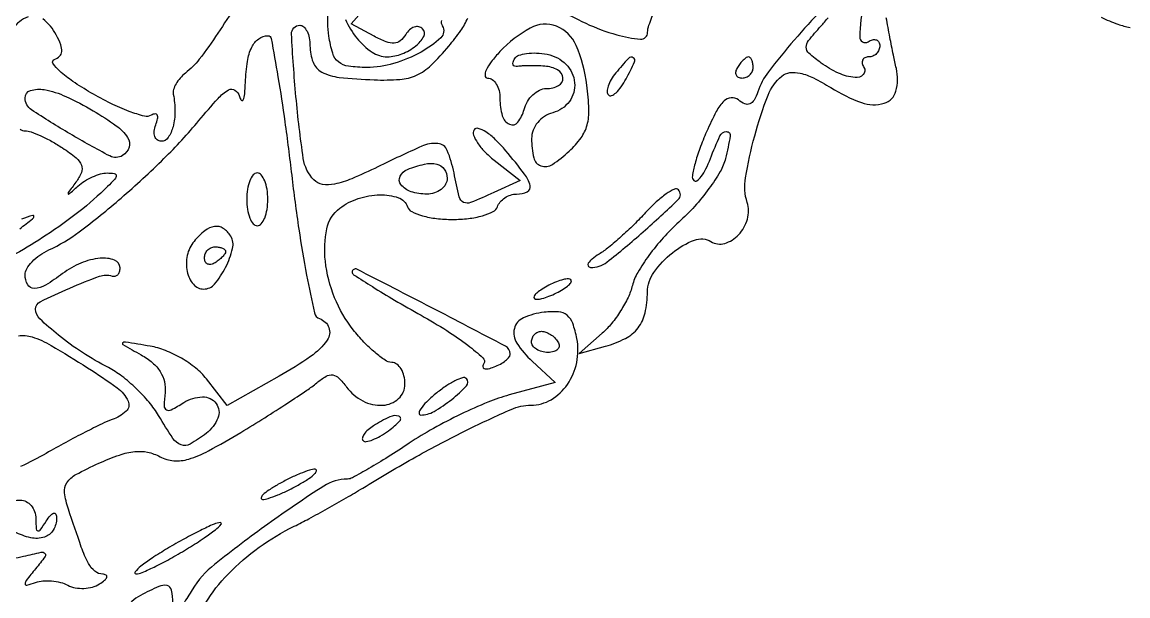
# Model space of a CAD drawing. Extents: x 50 to 925, y 21 to 441.
# Drawn here: x 306.7 to 411.5, y 202.9 to 257.3 of the extents above; entities that cross this region are included whole.
import ezdxf

# ---------------------------------------------------------------- set-up
doc = ezdxf.new("R2010")
doc.units = 0

msp = doc.modelspace()

# ---------------------------------------------------------------- linework, layer by layer
for points in [[(452.57679, 225.095507, -0.000001), (449.993678, 222.798179)], [(444.758148, 218.141907, -0.000001), (443, 216.578295, -0.004631)], [(337.36268, 257.548403, 0.068141), (338.44896, 255.773193, 0.071491), (339.892959, 254.447128, 0.154487), (341.321429, 254.015313, 0.089444), (342.719011, 254.286133, 0.075236), (344.02956, 255.036518, 0.104151), (344.776983, 255.936518, 0.328864), (344.666667, 256.666667, 0.151058), (344.306745, 256.856591, 0.130062), (343.878611, 256.825293, 0.103096), (343.443591, 256.566235, 0.068769), (343.072801, 256.117794, -0.083615), (342.556543, 255.529669, -0.158911), (341.975121, 255.305258, -0.108484), (341.212887, 255.430581, -0.028087), (340.077714, 255.958408), (337.901081, 257.123307), (340.854771, 260.487374, 0.029059)], [(326.945605, 258.846577, -0.008249), (325.269055, 256.245737, -0.016246), (323.505312, 253.783381, -0.063966), (322.193154, 252.461793, 0.04763), (321.696731, 251.99335, 0.049822), (321.306294, 251.446033, 0.05513), (321.071287, 250.905225, 0.12409), (321.047823, 250.461793, -0.048099), (321.206406, 248.847638, -0.063855), (321.021584, 247.385389, -0.084867), (320.557844, 246.354134, -0.249724), (319.893011, 246, -0.164546), (319.520959, 246.125847, -0.151163), (319.286139, 246.455882, -0.10915), (319.235294, 246.958032, -0.062551), (319.381557, 247.551938, 0.035174), (319.562658, 248.145604, 0.165389), (319.526845, 248.495347, 0.33544), (319.318704, 248.607346, 0.100319), (318.958643, 248.47444, -0.206411), (318.305786, 248.378127, -0.023759), (316.859864, 248.838342, -0.025489), (315.117068, 249.588827, -0.018128), (313.244024, 250.597144, -0.016738), (311.52621, 251.682672, -0.035063), (310.285165, 252.660114, -0.059365), (309.644873, 253.39759, -0.497141), (309.765936, 253.755312, 0.114459), (310.261908, 254.059175, 0.17972), (310.471341, 254.506883, 0.111907), (310.379654, 255.152926, 0.031893), (309.956827, 256.08067, 0.106173), (308.676064, 257.592171, 0.258909)], [(386.466554, 259.12913, 0.041755), (386.099057, 255.889271, 0.597344), (386.890721, 255.432462, -0.072427), (387.31512, 255.616401, -0.148351), (387.674149, 255.605561, -0.188742), (387.911235, 255.406744, -0.125622), (388, 255.059017, -0.099038), (387.919152, 254.654856, -0.097945), (387.688914, 254.311086, -0.097945), (387.345144, 254.080848, -0.099038), (386.940983, 254, 0.108972), (386.586039, 253.921712, 0.182303), (386.3746, 253.70625, 0.161196), (386.343488, 253.3821, 0.082592), (386.5, 253, -0.344355), (386.425172, 252.32063, -0.228545), (385.652242, 252.039845, -0.080783), (384.084035, 252.460615, -0.052051), (382.454405, 253.409681, -0.022358), (381.290358, 254.343481, -0.213059), (381.030786, 254.909216, -0.174086), (381.251746, 255.545185, -0.014115), (382.418263, 256.909681, 0.016588), (383.097768, 257.712516, 0.035008)], [(307.27994, 257.802603, 0.158793), (305.822715, 256.643245, 0.042095)], [(346.453564, 257.455998, 0.197502), (346.53934, 256.936346, -0.356751), (346.389894, 255.808836, -0.06266), (344.528539, 254.455937, -0.053864), (341.922506, 253.367217, -0.072151), (339.390993, 253, -0.032099), (337.641314, 253.112442, -0.141544), (336.703138, 253.519725, -0.148281), (336.150586, 254.352904, -0.036377), (335.790106, 255.976739, -0.029327), (335.682446, 257.209794, -0.028901), (335.718924, 258.453081, -0.030182)], [(357.25, 258.780542, 0.033853), (360.145869, 257.18112, 0.04046), (363.066666, 256.094836, 0.049715), (365.333029, 255.692165, 0.436798), (366, 256.309976, -0.087317), (366.124886, 257.019655, -0.01094), (366.692208, 258.481207, -0.012601)], [(382.549561, 258.529276, 0.01047), (379.895994, 255.596254, 0.015614), (377.440252, 252.579577, 0.081886), (376.439629, 250.69735, -0.045569), (376.089427, 249.905264, -0.16764), (375.687538, 249.544706, -0.204767), (375.203607, 249.547076, -0.071089), (374.596313, 249.920068, 0.195521), (373.913559, 250.136181, 0.178115), (373.240031, 249.825535, 0.075934), (372.504135, 248.825797, 0.016864), (371.579189, 246.907273, 0.01602), (370.938177, 245.318433, 0.023793), (370.489301, 243.88693, 0.020764), (370.235584, 242.723747, 0.244355), (370.3708, 242.295867, 0.367284), (370.664378, 242.271911, 0.074212), (371.070351, 242.666128, 0.047304), (371.521475, 243.389863, 0.02489), (371.947271, 244.361312, -0.016824), (372.854911, 246.526376, -0.291383), (373.469866, 246.923256, -0.465532), (373.824385, 246.50699, -0.019996), (373.37801, 244.369974, -0.071535), (372.868889, 243.12692, -0.02528), (371.808337, 241.51559, -0.024488), (370.447774, 239.838677, -0.02638), (368.961386, 238.34615, 0.026178), (367.475404, 236.855232, 0.024404), (366.116049, 235.183142, 0.025188), (365.056921, 233.578617, 0.071914), (364.550259, 232.344224, -0.049779), (364.140653, 231.205803, -0.029307), (363.442336, 229.937968, -0.02909), (362.5874, 228.740969, -0.043566), (361.69783, 227.815192), (359.5, 225.894288), (362, 226.581925, 0.052102), (363.887869, 227.319655, 0.109225), (365.09299, 228.322879, 0.110076), (365.757307, 229.735029, 0.053443), (365.984687, 231.726947, -0.154166), (366.582856, 233.576472, -0.070439), (368.348982, 235.437012, -0.074325), (370.439376, 236.640571, -0.236149), (371.999829, 236.500106, 0.213037), (373.299598, 236.325183, 0.135391), (374.618713, 237.143347, 0.117711), (375.456228, 238.633132, 0.147334), (375.43292, 240.211351, -0.118817), (375.268216, 242.533556, -0.025466), (376.14277, 246.507126, -0.025024), (377.410267, 250.362923, -0.128307), (378.713053, 252.176818, -0.142077), (379.478863, 252.510081, -0.089884), (380.458394, 252.459989, -0.058737), (381.718666, 252.003207, -0.022132), (383.359019, 251.087131, 0.050905), (386.267593, 249.675478, 0.159547), (388.411693, 249.603187, 0.262273), (389.534771, 250.749681, 0.123522), (389.569661, 252.891354, -0.007197), (389.291688, 254.163558, -0.00305), (388.953915, 255.877115, -0.003017), (388.615442, 257.711242, -0.003944)], [(304.746003, 206.582524, 0.100405), (306.864422, 206.67554, -0.006843), (308.523411, 207.064563, -0.260127), (308.877785, 206.957914, -0.369227), (308.897255, 206.644752, -0.01043), (308, 205.503252, 0.005559), (307.114442, 204.398946, 0.167744), (307, 204.067422, 0.493325), (307.162378, 203.9429, 0.018947), (308, 204.202251, -0.06589), (308.687781, 204.346379, -0.040618), (309.515828, 204.341234, -0.040114), (310.348896, 204.200299, -0.056354), (311.053882, 203.934648, 0.0741), (311.755442, 203.698242, 0.054306), (312.576108, 203.641866, 0.054524), (313.385632, 203.763268, 0.076724), (314.053882, 204.054463, 0.032955), (314.540877, 204.409523, 0.138524), (314.743153, 204.705423, 0.355097), (314.670335, 204.900012, 0.129921), (314.366631, 204.984687, -0.169122), (313.617331, 205.257001, -0.100431), (313.008265, 205.999567, -0.037432), (312.33027, 207.551302, -0.00433), (311.104141, 211.149272, -0.046129), (310.743405, 212.706848, -0.182516), (310.959625, 213.648688, -0.1239), (311.812821, 214.423882, -0.016841), (313.995089, 215.497786, -0.021445), (315.94211, 216.277145, -0.058023), (317.391515, 216.604234, -0.078235), (318.606903, 216.543273, -0.071403), (319.786588, 216.114215, 0.104792), (321.090448, 215.735647, 0.091877), (322.502594, 215.890879, 0.051094), (324.389474, 216.677156, 0.011272), (327.437092, 218.419956, 0.004236), (329.707057, 219.813197, 0.004706), (331.8743, 221.197347, 0.004367), (333.700574, 222.410939, 0.024374), (334.640384, 223.116508, -0.040601), (335.52638, 223.737815, -0.169699), (336.156044, 223.861666, -0.163687), (336.739595, 223.567822, -0.037129), (337.468455, 222.712253, 0.116814), (339.008306, 221.397117, 0.132327), (340.903444, 220.990899, 0.174826), (342.393867, 221.617748, 0.209621), (343, 223, 0.060319), (342.906902, 223.768904, 0.076505), (342.632812, 224.428753, 0.092539), (342.227, 224.881341, 0.153962), (341.75, 225.055329, -0.137676), (341.117962, 225.263284, -0.027671), (340.163368, 225.984204, -0.027312), (339.113015, 226.976071, -0.022553), (338.104018, 228.139761, -0.071104), (336.33149, 231.184134, -0.068629), (335.455496, 234.640187, -0.078912), (335.598294, 237.722089, -0.181189), (336.817976, 239.657659, -0.084239), (338.57719, 240.577864, -0.073048), (340.631942, 240.926392, -0.08688), (342.374701, 240.660966, -0.235352), (343.233333, 239.8, 0.202022), (343.640073, 239.336652, 0.044409), (344.651667, 238.9525, 0.039502), (345.990152, 238.687852, 0.029068), (347.5, 238.6, 0.029068), (349.009848, 238.687852, 0.039502), (350.348333, 238.9525, 0.044409), (351.359927, 239.336652, 0.202022), (351.766667, 239.8, -0.096434), (352.025656, 240.258669, -0.070301), (352.465312, 240.6475, -0.068034), (353.011894, 240.910114, -0.078169), (353.583333, 241, 0.110914), (354.591912, 241.226517, 0.357311), (354.865746, 241.804271, 0.103167), (354.336373, 242.901975, 0.011138), (352.561364, 245.109442, 0.025879), (351.585183, 246.154671, 0.046827), (350.671378, 246.88492, 0.068455), (349.945893, 247.22995, 0.343769), (349.551836, 247.083873, 0.230249), (349.502292, 246.594839, 0.058306), (349.872945, 245.861758, 0.047444), (350.544051, 245.030879, 0.032522), (351.446652, 244.220624), (353.912359, 242.281098), (351.409126, 241.140549, -0.009423), (349.22699, 240.195546, -0.215546), (348.562129, 240.218667, -0.222026), (348.150882, 240.733008, -0.010029), (347.65, 243, 0.047027), (347.008503, 245.13892, 0.283316), (346.113697, 245.795828, 0.126572), (344.584373, 245.532211, 0.008066), (340.436429, 243.58636, -0.013333), (337.958817, 242.45577, -0.049568), (336.323066, 241.945503, -0.089065), (335.186695, 241.916332, -0.163861), (334.373616, 242.33636, -0.157197), (333.365825, 244.384402, -0.013648), (332.672116, 250.228388, -0.010038), (332.2507, 256.172126, -0.429144), (333.037625, 257, -0.192403), (333.405167, 256.853131, -0.087769), (333.717302, 256.429836, -0.067602), (333.929103, 255.801868, -0.047611), (334, 255.059017, 0.092073), (334.289517, 253.500125, 0.180724), (335.114435, 252.568723, 0.096353), (336.769488, 252.063545, 0.016245), (340.086189, 251.825491, 0.028281), (342.517528, 251.867758, 0.087953), (344.099853, 252.270751, 0.086259), (345.464197, 253.198008, 0.026544), (347.164011, 255.027394, 0.020904), (348.289825, 256.496639, 0.051213), (348.953387, 257.683814, 0.085225)], [(408.976266, 257.76054, 0.027731), (410.558733, 257.101315, 0.032508), (411.713547, 256.776387, 0.476928)], [(306.529717, 247.156715, 0.161269), (307.002959, 247, -0.088105), (307.570305, 246.899246, -0.019537), (308.485992, 246.522225, -0.01972), (309.524022, 245.996135, -0.017882), (310.552669, 245.373533, -0.024669), (311.833482, 244.440912, -0.131102), (312.340444, 243.747616, -0.19168), (312.334709, 243.039511, -0.064407), (311.815714, 242.123533, 0.001588), (311.092399, 241.153985, 0.280066), (311.08113, 241.031366, 0.494341), (311.166403, 241.014251, 0.002021), (311.998228, 241.75, -0.042208), (312.635674, 242.228443, -0.034019), (313.391087, 242.632812, -0.035158), (314.14527, 242.910836, -0.070842), (314.771429, 243, -0.035179), (315.4565, 242.95174, -0.362562), (315.63289, 242.756413, -0.197554), (315.511576, 242.425341, -0.014394), (314.821429, 241.713752, -0.026164), (312.10672, 239.334733, -0.022119), (309.005982, 237.106809, -0.013963), (306.106935, 235.325835, -0.339278)], [(306.501572, 237.716294, 0.003101), (307.694003, 238.654728, 0.18003), (307.835011, 238.889119, 0.566186), (307.727362, 238.98464, 0.00719), (306.674169, 238.636818, -0.17634)], [(322.66196, 199.049615, -0.116462), (326.243195, 204.998905, -0.085715), (332.5, 209.523051, 0.008966), (333.898844, 210.238844, 0.004457), (335.646875, 211.193372, 0.004423), (337.441234, 212.214977, 0.00648), (339, 213.148029, -0.010746), (344.034135, 216.10334, -0.012954), (348.890006, 218.652687, -0.010409), (353.070741, 220.604195, -0.104353), (354.946558, 221, 0.134243), (356.845953, 221.519319, 0.108877), (358.395616, 222.964951, 0.100702), (359.277483, 225.036374, 0.098591), (359.289308, 227.304174, 0.03637), (358.89688, 228.755716, 0.139307), (358.363022, 229.513751, 0.15368), (357.543453, 229.83674, 0.047371), (356.200186, 229.804174, 0.072342), (354.220146, 229.27035, 0.234794), (353.366822, 228.260921, 0.209329), (353.608175, 226.872738, 0.059051), (355.060508, 225.158256), (357.228372, 223.138582), (352.880978, 221.967951, 0.031924), (350.85208, 221.280113, 0.014741), (348.306543, 220.142836, 0.014533), (345.691633, 218.785769, 0.019556), (343.413286, 217.398659, -0.006243), (341.397368, 216.096534, -0.008975), (339.578007, 214.998356, -0.005415), (338.031412, 214.124526, -0.126534), (337.547222, 214, 0.144939), (335.303905, 213.335757, 0.010993), (330.01596, 209.735648, 0.013744), (324.961043, 205.915118, 0.087341), (322.841825, 203.507925, -0.012971), (321.984344, 202.180571, -0.093051)], [(306.369374, 227.568672, -0.118839), (307.66182, 227.469708, -0.054851), (309.456286, 226.662786, -0.007731), (312.923889, 224.548047, -0.0175), (315.725638, 222.639102, -0.124693), (316.761832, 221.382604, -0.327161), (316.576328, 220.422562, -0.103784), (315.25, 219.626215, 0.028599), (314.298161, 219.233757, 0.006082), (312.692188, 218.43723, 0.006344), (310.851172, 217.466401, 0.005994), (309, 216.431055, -0.02307), (306.57241, 215.180145, -0.047517)], [(321.003738, 202.25, 0.049444), (320.880908, 203.462695, 0.293585), (320.45768, 203.8984, 0.165126), (319.666986, 203.820266, 0.016402), (317.934259, 202.964816, 0.122222), (316.444364, 201.618996, 0.161261)]]:
    msp.add_lwpolyline(points, format="xyb")
for points in [[(352, 254.5, 0.02359), (351.179066, 253.53912, 0.055234), (350.686236, 252.734375, 0.127646), (350.589886, 252.220132, 0.394231), (350.825686, 252, -0.162084), (351.273618, 251.850877, -0.096285), (351.655045, 251.429836, -0.077659), (351.912717, 250.801352, -0.058587), (352, 250.059017, 0.06742), (352.221395, 248.424566, 0.221746), (352.909663, 247.616818, 0.347573), (353.699876, 247.810496, 0.101759), (354.29269, 249.011247, -0.070413), (354.610829, 249.771394, -0.069833), (355.128116, 250.415804, -0.07563), (355.758336, 250.850653, -0.113738), (356.40638, 251, 0.120027), (357.560655, 251.281137, 0.300227), (357.964495, 252.003708, 0.256344), (357.469055, 252.767273, 0.106849), (356.25, 253.118421, 0.009969), (355.519541, 253.153238, 0.009329), (354.771916, 253.159992, 0.009343), (354.108236, 253.141199, 0.031261), (353.67567, 253.093644, -0.118084), (353.406504, 253.110647, -0.234521), (353.255186, 253.254145, -0.166176), (353.249598, 253.509702, -0.061601), (353.401803, 253.841114, -0.171827), (353.786991, 254.150626, -0.051184), (354.531953, 254.328423, -0.04471), (355.469613, 254.368433, -0.035557), (356.476133, 254.249313, -0.151649), (358.261387, 253.297336, -0.1731), (359.077457, 251.550766, -0.185817), (358.579977, 249.774994, -0.170223), (357, 248.710251, 0.081639), (356.223331, 248.364628, 0.076288), (355.577332, 247.781969, 0.078202), (355.148264, 247.047208, 0.093383), (355, 246.260286, 0.055577), (355.204096, 244.429812, 0.262277), (355.886804, 243.674693, 0.228592), (356.973077, 243.813114, 0.044525), (358.570541, 245.06627, 0.047682), (359.683719, 246.332111, 0.091415), (360.262345, 247.549479, 0.074462), (360.433088, 249.057718, 0.023456), (360.244834, 251.325416, 0.067288), (359.225377, 255.095322, 0.203953), (357.357154, 256.906629, 0.221464), (354.879879, 256.737046, 0.078251)], [(332.265111, 242.779888, 0.007274), (332.941083, 237.675927, 0.011528), (333.6841, 233.32859, 0.005708), (334.426646, 229.734754, 0.264384), (334.910335, 229.196555, -0.228093), (335.786847, 228.346181, -0.24573), (335.63339, 227.171412, -0.088045), (334.061479, 225.605913, -0.023999), (331.080774, 223.738291), (326.163581, 220.976582), (324.184338, 223.492781, 0.057101), (323.173058, 224.513823, 0.037664), (321.808682, 225.448907, 0.037339), (320.300098, 226.179304, 0.051578), (318.852548, 226.584901, 0.001451), (316.500817, 226.981874, 0.236222), (316.25657, 226.906422, 0.50174), (316.277218, 226.739179, 0.002457), (318, 225.768803, -0.048948), (319.073811, 225.024875, -0.076121), (319.811003, 224.176101, -0.085878), (320.203238, 223.226949, -0.082437), (320.261568, 222.187143, 0.02048), (320.17709, 220.937695, 0.285474), (320.395344, 220.564853, 0.24852), (320.85501, 220.565831, 0.016381), (322.042081, 221.248751, -0.129789), (323.804752, 221.787611, -0.248981), (325.100285, 221.162612, -0.260171), (325.273832, 219.77261, -0.134779), (324.177952, 218.339363, -0.030442), (322.642762, 217.31325, -0.223956), (321.787194, 217.238031, -0.158569), (321.010795, 217.849945, -0.013812), (319.656047, 220.00512, 0.041905), (318.759076, 221.268677, 0.02679), (317.524814, 222.581269, 0.026873), (316.166856, 223.745746, 0.044495), (314.893573, 224.555035, -0.02452), (312.440542, 225.980076, -0.025548), (310.173542, 227.620492, -0.021587), (308.390387, 229.186482, -0.204528), (308, 230.100921, -0.285967), (308.43856, 230.805017, -0.01208), (311.228031, 232.0928, -0.015093), (314.048016, 233.213139, -0.165225), (315.25, 233.23777, 0.134711), (315.535341, 233.22658, 0.142164), (315.779688, 233.363595, 0.118109), (315.943634, 233.635751, 0.076915), (316, 234, 0.314915), (315.477962, 234.746657, 0.112443), (314.117341, 234.919723, 0.074418), (312.287272, 234.460239, 0.063337), (310.55887, 233.468197, -0.027587), (308.948312, 232.384232, -0.125931), (307.874502, 232.067655, -0.277646), (307.247883, 232.414466, -0.131665), (307, 233.339485, -0.134682), (307.161131, 233.926825, -0.056201), (307.660937, 234.587314, -0.050065), (308.389237, 235.214166, -0.045596), (309.25, 235.706435, 0.054491), (312.126779, 237.420108, 0.016322), (316.103765, 240.628003, 0.016777), (320.158706, 244.367532, 0.024077), (323.46867, 247.962501, -0.009451), (325.286523, 250.056581, -0.074833), (326.275882, 250.869156, -0.289756), (326.88446, 250.853422, -0.183384), (327.309602, 250.255567, 0.107979), (327.492011, 249.896944, 0.56187), (327.667419, 249.921427, 0.078934), (327.812156, 250.486491, 0.013902), (327.883999, 251.583333, -0.027737), (328.070248, 253.578841, -0.075694), (328.487579, 254.929752, -0.122719), (329.139597, 255.711851, -0.159236), (330.021443, 256, -0.362926), (330.33023, 255.741866, -0.002527), (330.964365, 252.116592, -0.007936), (331.61918, 247.848734, -0.004811)], [(362.979944, 252.475834, 0.037882), (362.536784, 251.851123, 0.054043), (362.251511, 251.234457, 0.06812), (362.151986, 250.714934, 0.212789), (362.276479, 250.390188, 0.306628), (362.575027, 250.332664, 0.083388), (363.000909, 250.606301, 0.054872), (363.485798, 251.155071, 0.030671), (363.954163, 251.914354, 0.013426), (364.759571, 253.521555, 0.38949), (364.632426, 253.925232, 0.350889), (364.18701, 253.856961, 0.012762)], [(374.5, 253, 0.082592), (374.343488, 252.6179, 0.161196), (374.3746, 252.29375, 0.182303), (374.586039, 252.078288, 0.108972), (374.940983, 252, 0.093332), (375.345238, 252.076123, 0.09642), (375.688914, 252.29375, 0.099167), (375.918938, 252.618444, 0.105053), (376, 253, 0.042167), (375.967655, 253.382849, 0.061769), (375.870461, 253.70625, 0.081139), (375.727648, 253.92554, 0.210953), (375.559017, 254, 0.151918), (375.34829, 253.934461, 0.038439), (375.066025, 253.70625, 0.035638), (374.768994, 253.382774, 0.029505)], [(313.44284, 248.901224, -0.021578), (315.637407, 247.475322, -0.092287), (316.716633, 246.356535, -0.221966), (316.851598, 245.441867, -0.183745), (316.246824, 244.652545, -0.26528), (315.02696, 244.609883, -0.012212), (311.257392, 246.708928, -0.012442), (307.59959, 248.988879, -0.25229), (307, 250.101542, -0.326071), (307.51972, 250.813753, -0.124179), (308.818446, 250.895555, -0.06148), (310.870753, 250.244936, -0.025817)], [(347, 242.5, -0.128528), (346.850484, 241.92796, -0.100726), (346.429836, 241.440625, -0.089148), (345.800591, 241.112945, -0.075715), (345.059017, 241, -0.076735), (343.57967, 241.228379, -0.152102), (342.614999, 241.900063, -0.2899), (342.53884, 242.688062, -0.181863), (343.243769, 243.335642, -0.040005), (344.844896, 243.836656, -0.111002), (346.017509, 243.839231, -0.186557), (346.72477, 243.367953, -0.154754)], [(328, 240.5, 0.038131), (328.073116, 239.542644, 0.057076), (328.29375, 238.734375, 0.074992), (328.617064, 238.182831, 0.226478), (329, 238, 0.226478), (329.382936, 238.182831, 0.074992), (329.70625, 238.734375, 0.057076), (329.926884, 239.542644, 0.038131), (330, 240.5, 0.038131), (329.926884, 241.457356, 0.057076), (329.70625, 242.265625, 0.074992), (329.382936, 242.817169, 0.226478), (329, 243, 0.226478), (328.617064, 242.817169, 0.074992), (328.29375, 242.265625, 0.057076), (328.073116, 241.457356, 0.038131)], [(365.811035, 239.250724, -0.013675), (364.706991, 238.110247, -0.011385), (363.474001, 236.958112, -0.011546), (362.296368, 235.954772, -0.03036), (361.395092, 235.308807, 0.025934), (360.736593, 234.845606, 0.082687), (360.374929, 234.450253, 0.274502), (360.364775, 234.197294, 0.260911), (360.58339, 234.058807, 0.182307), (362.13509, 234.54975, 0.013804), (365.578861, 237.419238, 0.010955), (368.900589, 240.477937, 0.415772), (368.915943, 241.400832, 0.322672), (368.537089, 241.467866, 0.039156), (367.762953, 241.016992, 0.034696), (366.819484, 240.261771, 0.021149)], [(323.010569, 236.512735, 0.120112), (322.368863, 235.196574, 0.104449), (322.35899, 233.659372, 0.126498), (322.944921, 232.456799, 0.219883), (323.933431, 232, 0.222174), (324.961116, 232.480361, 0.056499), (326.001668, 234.056772, 0.056326), (326.670054, 235.843232, 0.202465), (326.487227, 237.020667, 0.108278), (325.780529, 237.750509, 0.184777), (324.963283, 237.93357, 0.13484), (324.037215, 237.527616, 0.049258)], [(326, 235.559017, -0.151918), (325.934461, 235.34829, -0.038439), (325.70625, 235.066025, -0.035638), (325.382774, 234.768994, -0.029505), (325, 234.5, -0.082592), (324.6179, 234.343488, -0.161196), (324.29375, 234.3746, -0.182303), (324.078288, 234.586039, -0.108972), (324, 234.940983, -0.093332), (324.076123, 235.345238, -0.09642), (324.29375, 235.688914, -0.099167), (324.618444, 235.918938, -0.105053), (325, 236, -0.042167), (325.382849, 235.967655, -0.061769), (325.70625, 235.870461, -0.081139), (325.92554, 235.727648, -0.210953)], [(338, 233.60964, 0.255524), (338.139157, 233.355121, 0.002641), (339.915655, 232.229354, 0.007629), (342.021467, 230.954757, 0.004782), (344.52138, 229.525168, -0.013703), (346.98039, 228.060149, -0.022728), (348.958693, 226.677004, -0.018964), (350.392548, 225.48505, -0.363022), (350.469442, 224.950557, 0.144006), (350.387625, 224.652064, 0.316227), (350.520418, 224.470344, 0.13687), (350.887337, 224.450097, 0.037388), (351.448062, 224.618443, 0.034281), (352.040418, 224.893661, 0.0444), (352.537261, 225.227924, 0.051146), (352.879702, 225.568838, 0.182413), (352.976656, 225.856989, 0.268681), (352.517156, 226.587869, 0.001729), (345.478636, 230.262266, 0.001715), (338.43632, 233.877146, 0.559886)], [(356, 232, 0.027796), (355.485814, 231.625641, 0.102785), (355.234375, 231.315379, 0.335455), (355.267727, 231.122372, 0.190341), (355.5, 231.030626, 0.067616), (355.987337, 231.096832, 0.024967), (356.646875, 231.315379, 0.024204), (357.352293, 231.628962, 0.026766), (358, 232, 0.027796), (358.514186, 232.374359, 0.102785), (358.765625, 232.684621, 0.335455), (358.732273, 232.877628, 0.190341), (358.5, 232.969374, 0.067616), (358.012663, 232.903168, 0.024967), (357.353125, 232.684621, 0.024204), (356.647707, 232.371038, 0.026766)], [(357.5, 227, -0.139169), (357.607943, 226.620352, -0.191142), (357.478525, 226.29375, -0.138808), (357.110654, 226.073267, -0.066118), (356.559017, 226, -0.062283), (355.962904, 226.074545, -0.080552), (355.457961, 226.29375, -0.097988), (355.120018, 226.618621, -0.153634), (355, 227, -0.092995), (355.071618, 227.381732, -0.096318), (355.276414, 227.70625, -0.099231), (355.581949, 227.923444, -0.105429), (355.940983, 228, -0.089642), (356.346558, 227.926698, -0.053229), (356.7871, 227.70625, -0.051032), (357.193797, 227.382515, -0.06081)], [(345.891663, 222.058273, 0.019339), (345.04091, 221.292178, 0.047414), (344.496301, 220.65118, 0.12193), (344.340573, 220.245906, 0.450634), (344.5, 220.065073, 0.132257), (345.75294, 220.400424, 0.037387), (347.435935, 221.549968, 0.035511), (348.829056, 222.834791, 0.405287), (348.818662, 223.514672, 0.279607), (348.465481, 223.601142, 0.039151), (347.738029, 223.307681, 0.03538), (346.846931, 222.782651, 0.022815)], [(340.02896, 219.03906, 0.03592), (339.499441, 218.648316, 0.061262), (339.128868, 218.243196, 0.090717), (338.962477, 217.887527, 0.266567), (339.030533, 217.636134, 0.250852), (339.336656, 217.543502, 0.044), (339.93406, 217.71896, 0.038583), (340.665301, 218.072856, 0.025882), (341.442702, 218.581761, 0.043075), (342.525533, 219.526636, 0.554506), (342.418602, 219.95367, 0.193244), (341.568857, 219.894999, 0.028307)], [(331, 213.5, 0.015971), (330.104717, 212.949553, 0.044533), (329.528125, 212.490678, 0.159421), (329.379685, 212.214649, 0.467127), (329.5, 212.070871, 0.080198), (330.040442, 212.158117, 0.01689), (330.940625, 212.490678, 0.01729), (331.969531, 212.952921, 0.015627), (333, 213.5, 0.015971), (333.895283, 214.050447, 0.044533), (334.471875, 214.509322, 0.159421), (334.620315, 214.785351, 0.467127), (334.5, 214.929129, 0.080198), (333.959558, 214.841883, 0.01689), (333.059375, 214.509322, 0.01729), (332.030469, 214.047079, 0.015627)], [(308.015313, 210.25, 0.011938), (308.047261, 209.271084, 0.327416), (308.201904, 209.083458, 0.309569), (308.436556, 209.169589, 0.011213), (309, 210, -0.027275), (309.402546, 210.554112, -0.147021), (309.707316, 210.760849, -0.37991), (309.904291, 210.672401, -0.102799), (309.984687, 210.309017, -0.140186), (309.674496, 209.16917, -0.179535), (308.829238, 208.497782, -0.134187), (307.532616, 208.433948, -0.068559), (305.992659, 209.003929, -0.090723), (304.833039, 209.927082, -0.230014), (304.557914, 210.939533, -0.249997), (305.183506, 211.71826, -0.101361), (306.559017, 212, -0.120336), (307.109824, 211.865488, -0.099755), (307.581209, 211.485938, -0.090969), (307.900599, 210.918428, -0.080781)], [(320.5, 207.422188, 0.010511), (319.032302, 206.503101, 0.023598), (317.96875, 205.731427, 0.043927), (317.418076, 205.205238, 0.640899), (317.5, 205.021574, 0.105918), (318.094666, 205.141947, 0.011306), (319.38125, 205.737276, 0.013527), (320.895095, 206.531268, 0.010487), (322.5, 207.473914, 0.009381), (323.968045, 208.416547, 0.021329), (325.03125, 209.195357, 0.040768), (325.578659, 209.71186, 0.671989), (325.5, 209.874528, 0.088884), (324.905495, 209.728871, 0.009605), (323.61875, 209.128144, 0.011549), (322.104889, 208.341762, 0.009066)]]:
    msp.add_lwpolyline(points, format="xyb", close=True)

doc.saveas('drawing.dxf')
